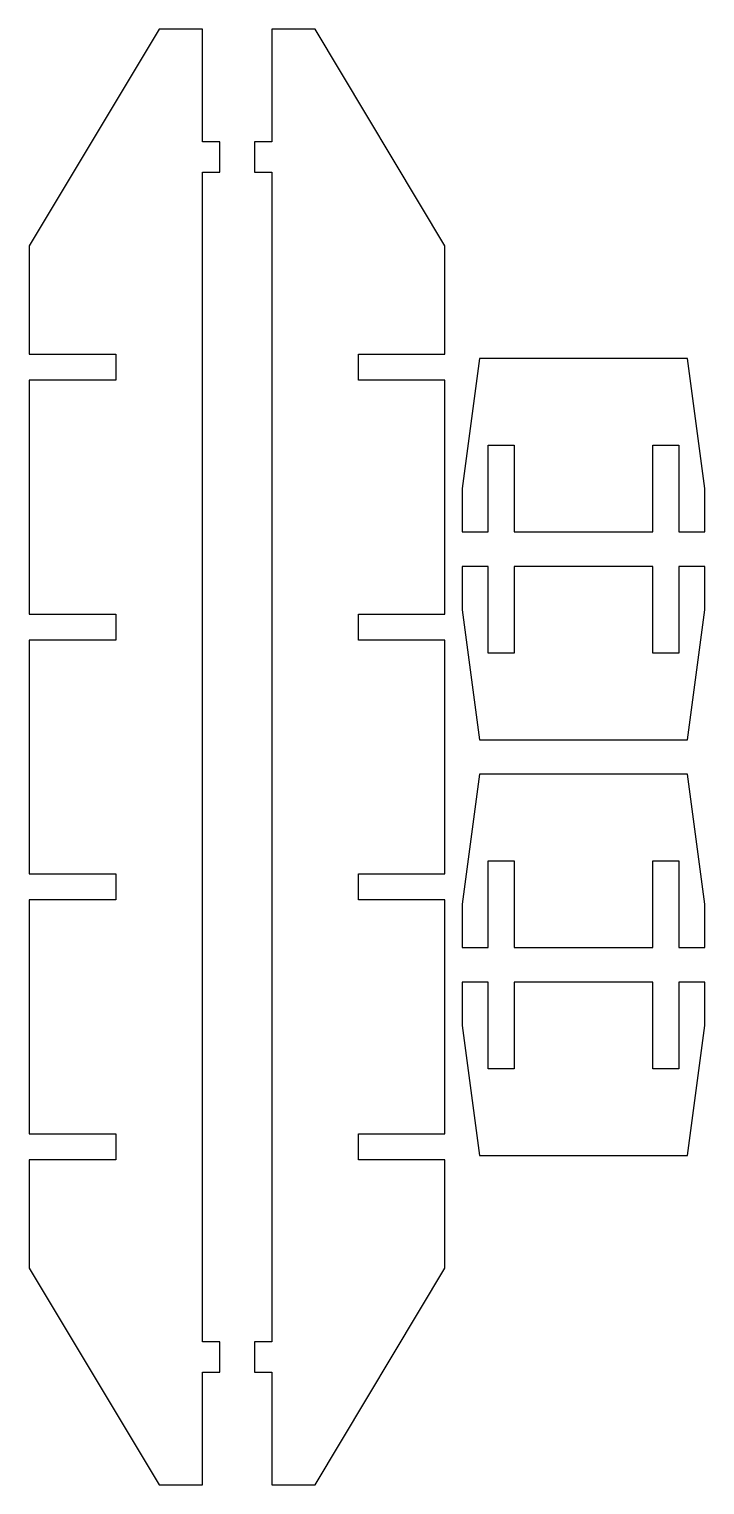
# Model space of a CAD drawing. Header units: metres. Extents: x -24 to 54, y -84 to 84.
import ezdxf

# ---------------------------------------------------------------- set-up
doc = ezdxf.new("R2010")
doc.units = ezdxf.units.M

msp = doc.modelspace()

# ---------------------------------------------------------------- linework, layer by layer
for p, q in [((-9, 84), (-24, 59)), ((-4, 84), (-9, 84)), ((-4, 71), (-4, 84)), ((9, 84), (4, 84)), ((4, 84), (4, 71)), ((24, 59), (9, 84)), ((-2, 71), (-4, 71)), ((-2, 67.5), (-2, 71)), ((4, 71), (2, 71)), ((2, 71), (2, 67.5)), ((-4, -67.5), (-4, 67.5)), ((-4, 67.5), (-2, 67.5)), ((2, 67.5), (4, 67.5)), ((4, 67.5), (4, -67.5)), ((-24, 59), (-24, 46.5)), ((24, 46.5), (24, 59)), ((-24, 46.5), (-14, 46.5)), ((-14, 46.5), (-14, 43.5)), ((14, 43.5), (14, 46.5)), ((14, 46.5), (24, 46.5)), ((28, 46), (26, 31)), ((52, 46), (28, 46)), ((54, 31), (52, 46)), ((-14, 43.5), (-24, 43.5)), ((-24, 43.5), (-24, 16.5)), ((24, 43.5), (14, 43.5)), ((24, 16.5), (24, 43.5)), ((29, 36), (32, 36)), ((29, 26), (29, 36)), ((32, 36), (32, 26)), ((48, 26), (48, 36)), ((48, 36), (51, 36)), ((51, 36), (51, 26)), ((26, 31), (26, 26)), ((54, 26), (54, 31)), ((26, 26), (29, 26)), ((32, 26), (48, 26)), ((51, 26), (54, 26)), ((29, 22), (26, 22)), ((26, 22), (26, 17)), ((29, 12), (29, 22)), ((48, 22), (32, 22)), ((32, 22), (32, 12)), ((48, 12), (48, 22)), ((54, 22), (51, 22)), ((51, 22), (51, 12)), ((54, 17), (54, 22)), ((26, 17), (28, 2)), ((52, 2), (54, 17)), ((-24, 16.5), (-14, 16.5)), ((-14, 16.5), (-14, 13.5)), ((14, 13.5), (14, 16.5)), ((14, 16.5), (24, 16.5)), ((-14, 13.5), (-24, 13.5)), ((-24, 13.5), (-24, -13.5)), ((24, 13.5), (14, 13.5)), ((24, -13.5), (24, 13.5)), ((32, 12), (29, 12)), ((51, 12), (48, 12)), ((28, 2), (52, 2)), ((28, -2), (26, -17)), ((52, -2), (28, -2)), ((54, -17), (52, -2)), ((29, -12), (32, -12)), ((29, -22), (29, -12)), ((32, -12), (32, -22)), ((48, -22), (48, -12)), ((48, -12), (51, -12)), ((51, -12), (51, -22)), ((-24, -13.5), (-14, -13.5)), ((-14, -13.5), (-14, -16.5)), ((14, -16.5), (14, -13.5)), ((14, -13.5), (24, -13.5)), ((-14, -16.5), (-24, -16.5)), ((-24, -16.5), (-24, -43.5)), ((24, -16.5), (14, -16.5)), ((24, -43.5), (24, -16.5)), ((26, -17), (26, -22)), ((54, -22), (54, -17)), ((26, -22), (29, -22)), ((32, -22), (48, -22)), ((51, -22), (54, -22)), ((29, -26), (26, -26)), ((26, -26), (26, -31)), ((29, -36), (29, -26)), ((48, -26), (32, -26)), ((32, -26), (32, -36)), ((48, -36), (48, -26)), ((54, -26), (51, -26)), ((51, -26), (51, -36)), ((54, -31), (54, -26)), ((26, -31), (28, -46)), ((52, -46), (54, -31)), ((32, -36), (29, -36)), ((51, -36), (48, -36)), ((-24, -43.5), (-14, -43.5)), ((-14, -43.5), (-14, -46.5)), ((14, -46.5), (14, -43.5)), ((14, -43.5), (24, -43.5)), ((-14, -46.5), (-24, -46.5)), ((-24, -46.5), (-24, -59)), ((24, -46.5), (14, -46.5)), ((24, -59), (24, -46.5)), ((28, -46), (52, -46)), ((-24, -59), (-9, -84)), ((9, -84), (24, -59)), ((-2, -67.5), (-4, -67.5)), ((-2, -71), (-2, -67.5)), ((4, -67.5), (2, -67.5)), ((2, -67.5), (2, -71)), ((-4, -71), (-2, -71)), ((-4, -84), (-4, -71)), ((2, -71), (4, -71)), ((4, -71), (4, -84)), ((-9, -84), (-4, -84)), ((4, -84), (9, -84))]:
    msp.add_line(p, q)

doc.saveas('drawing.dxf')
